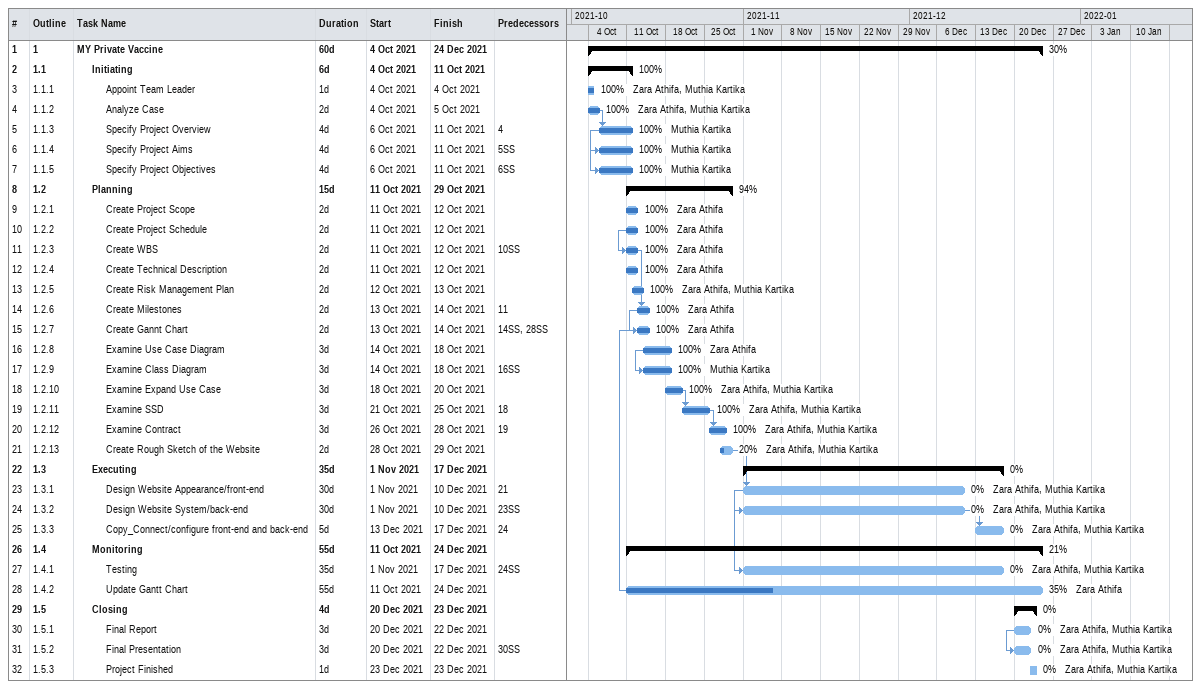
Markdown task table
| ID | WBS | Task | Duration | Start | Finish | Predecessors | Resources | % complete |
|---|---|---|---|---|---|---|---|---|
| 1 | 1 | **MY Private Vaccine** | 60d | 2021-10-04 | 2021-12-24 |  |  | 30 |
| 2 | 1.1 | **Initiating** | 6d | 2021-10-04 | 2021-10-11 |  |  | 100 |
| 3 | 1.1.1 | Appoint Team Leader | 1d | 2021-10-04 | 2021-10-04 |  | Zara Athifa, Muthia Kartika | 100 |
| 4 | 1.1.2 | Analyze Case | 2d | 2021-10-04 | 2021-10-05 |  | Zara Athifa, Muthia Kartika | 100 |
| 5 | 1.1.3 | Specify Project Overview | 4d | 2021-10-06 | 2021-10-11 | 4 | Muthia Kartika | 100 |
| 6 | 1.1.4 | Specify Project Aims | 4d | 2021-10-06 | 2021-10-11 | 5SS | Muthia Kartika | 100 |
| 7 | 1.1.5 | Specify Project Objectives | 4d | 2021-10-06 | 2021-10-11 | 6SS | Muthia Kartika | 100 |
| 8 | 1.2 | **Planning** | 15d | 2021-10-11 | 2021-10-29 |  |  | 94 |
| 9 | 1.2.1 | Create Project Scope | 2d | 2021-10-11 | 2021-10-12 |  | Zara Athifa | 100 |
| 10 | 1.2.2 | Create Project Schedule | 2d | 2021-10-11 | 2021-10-12 |  | Zara Athifa | 100 |
| 11 | 1.2.3 | Create WBS | 2d | 2021-10-11 | 2021-10-12 | 10SS | Zara Athifa | 100 |
| 12 | 1.2.4 | Create Technical Description | 2d | 2021-10-11 | 2021-10-12 |  | Zara Athifa | 100 |
| 13 | 1.2.5 | Create Risk Management Plan | 2d | 2021-10-12 | 2021-10-13 |  | Zara Athifa, Muthia Kartika | 100 |
| 14 | 1.2.6 | Create Milestones | 2d | 2021-10-13 | 2021-10-14 | 11 | Zara Athifa | 100 |
| 15 | 1.2.7 | Create Gannt Chart | 2d | 2021-10-13 | 2021-10-14 | 14SS, 28SS | Zara Athifa | 100 |
| 16 | 1.2.8 | Examine Use Case Diagram | 3d | 2021-10-14 | 2021-10-18 |  | Zara Athifa | 100 |
| 17 | 1.2.9 | Examine Class Diagram | 3d | 2021-10-14 | 2021-10-18 | 16SS | Muthia Kartika | 100 |
| 18 | 1.2.10 | Examine Expand Use Case | 3d | 2021-10-18 | 2021-10-20 |  | Zara Athifa, Muthia Kartika | 100 |
| 19 | 1.2.11 | Examine SSD | 3d | 2021-10-21 | 2021-10-25 | 18 | Zara Athifa, Muthia Kartika | 100 |
| 20 | 1.2.12 | Examine Contract | 3d | 2021-10-26 | 2021-10-28 | 19 | Zara Athifa, Muthia Kartika | 100 |
| 21 | 1.2.13 | Create Rough Sketch of the Website | 2d | 2021-10-28 | 2021-10-29 |  | Zara Athifa, Muthia Kartika | 20 |
| 22 | 1.3 | **Executing** | 35d | 2021-11-01 | 2021-12-17 |  |  | 0 |
| 23 | 1.3.1 | Design Website Appearance/front-end | 30d | 2021-11-01 | 2021-12-10 | 21 | Zara Athifa, Muthia Kartika | 0 |
| 24 | 1.3.2 | Design Website System/back-end | 30d | 2021-11-01 | 2021-12-10 | 23SS | Zara Athifa, Muthia Kartika | 0 |
| 25 | 1.3.3 | Copy_Connect/configure front-end and back-end | 5d | 2021-12-13 | 2021-12-17 | 24 | Zara Athifa, Muthia Kartika | 0 |
| 26 | 1.4 | **Monitoring** | 55d | 2021-10-11 | 2021-12-24 |  |  | 21 |
| 27 | 1.4.1 | Testing | 35d | 2021-11-01 | 2021-12-17 | 24SS | Zara Athifa, Muthia Kartika | 0 |
| 28 | 1.4.2 | Update Gantt Chart | 55d | 2021-10-11 | 2021-12-24 |  | Zara Athifa | 35 |
| 29 | 1.5 | **Closing** | 4d | 2021-12-20 | 2021-12-23 |  |  | 0 |
| 30 | 1.5.1 | Final Report | 3d | 2021-12-20 | 2021-12-22 |  | Zara Athifa, Muthia Kartika | 0 |
| 31 | 1.5.2 | Final Presentation | 3d | 2021-12-20 | 2021-12-22 | 30SS | Zara Athifa, Muthia Kartika | 0 |
| 32 | 1.5.3 | Project Finished | 1d | 2021-12-23 | 2021-12-23 |  | Zara Athifa, Muthia Kartika | 0 |
